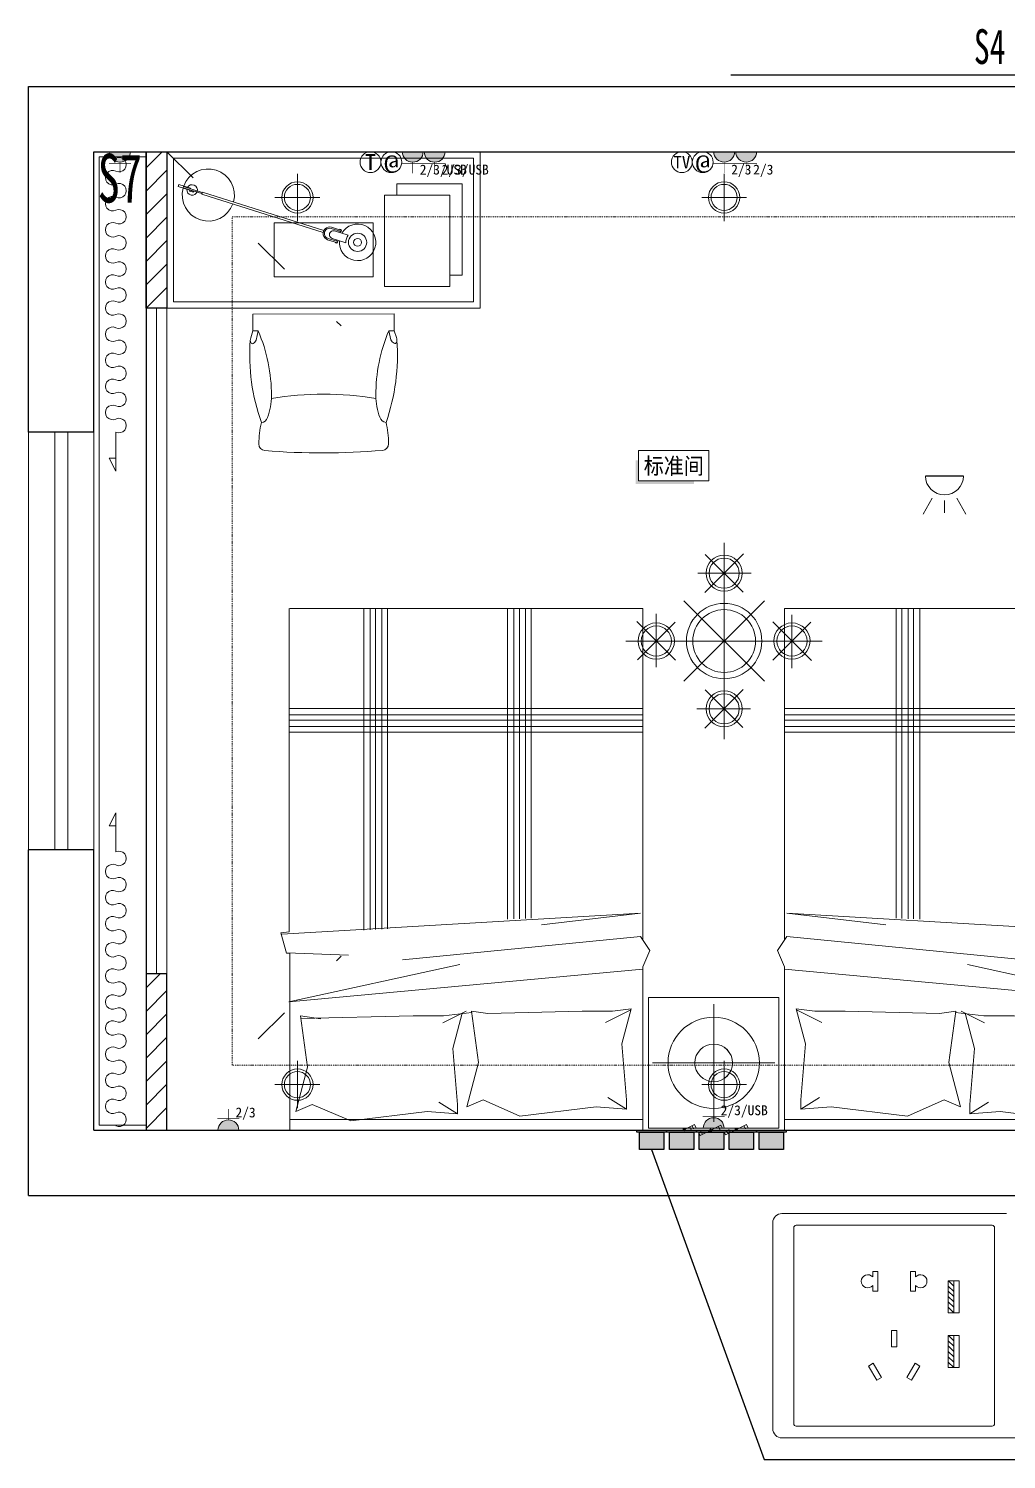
# Model space of a CAD drawing. Header units: millimetres. Extents: x 130143 to 328923, y 19139 to 134795.
# Drawn here: x 219030 to 224650, y 61590 to 69814 of the extents above; entities that cross this region are included whole.
import ezdxf
from ezdxf.enums import TextEntityAlignment as Align

# ---------------------------------------------------------------- set-up
doc = ezdxf.new("R2010")
doc.units = ezdxf.units.MM
doc.header["$LTSCALE"] = 10
for name, pattern in [('DASHDOT2', [12.7, 6.35, -3.175, 0, -3.175]), ('DOTE', [61.468, 50.8, -5.08, 0.508, -5.08]), ('HIDDEN', [9.525, 6.35, -3.175])]:
    doc.linetypes.add(name, pattern=pattern)
doc.layers.get('Defpoints').update_dxf_attribs({"color": 250})
for name, color, linetype in [('EM-开关插座(0.12)-DOM', 61, 'Continuous'), ('WALL_NEW【新建墙体】', 4, 'Continuous'), ('WALL【墙体】', 7, 'Continuous'), ('新建墙体图', 255, 'Continuous')]:
    doc.layers.add(name, color=color, linetype=linetype)
for name, color, linetype, lineweight in [('FF-ART【装饰、挂画】', 120, 'Continuous', 0), ('FF-Curtain【平面窗帘】', 32, 'Continuous', 0), ('FF-Socket【电气】', 124, 'Continuous', 0), ('FF-Text【平面文字】', 2, 'Continuous', 0), ('FF-Win【窗】', 132, 'Continuous', 0), ('FF-【活动成品家具】', 51, 'Continuous', 0), ('RC-Lamplight【灯带】', 205, 'DASHDOT2', 0), ('RC-Lamps【天花灯具】', 2, 'Continuous', 0), ('RC-Modelling【天花造型】', 30, 'Continuous', 0), ('邦威智能化', 7, 'Continuous', 18)]:
    doc.layers.add(name, color=color, linetype=linetype, lineweight=lineweight)
doc.styles.add('宋体', font='', dxfattribs={"width": 0.8})
doc.styles.add('文字', font='')
doc.styles.add('标准', font='', dxfattribs={"width": 0.667})
doc.styles.get('宋体').set_extended_font_data('SimSun')
doc.styles.get('文字').set_extended_font_data('SimSun')
doc.styles.get('标准').set_extended_font_data('仿宋_gb2312')

# ---------------------------------------------------------------- blocks, each defined once
blk = doc.blocks.new('hlw_3_1600_250')
for p, q in [((-0.5, 0.078125), (0.5, 0.078125)), ((-0.5, -0.078125), (0.5, -0.078125))]:
    blk.add_line(p, q)
at = {"linetype": 'HIDDEN', "ltscale": 15}
for p, q in [((-0.5, 0.015625), (0.5, 0.015625)), ((-0.5, -0.015625), (0.5, -0.015625))]:
    blk.add_line(p, q, dxfattribs=at)
blk = doc.blocks.new('1500平10100181')
at = {"ltscale": 300}
for p, q in [((-1270.6, 991.6), (-770.6, 991.6)), ((-1270.6, 491.6), (-1270.6, 991.6)), ((-770.6, 991.6), (-770.6, 491.6)), ((-749, 1000), (603.1, 1000)), ((-749, 1000), (-749, 374.1)), ((603.1, 1000), (603.1, 320.9)), ((603.1, 1000), (603.1, 345.9)), ((-770.6, 491.6), (-1270.6, 491.6)), ((-1270.6, 491.6), (-770.6, 491.6)), ((-749, 374.1), (-775.9, 311.5)), ((-775.9, 311.5), (-740.1, 257.9)), ((-749, 271.3), (-749, -1000)), ((638.5, 243.1), (606, 239.9)), ((606, 239.9), (606, -999.7)), ((-749, -1000), (603.1, -1000)), ((603.1, -1000), (-749, -1000))]:
    blk.add_line(p, q, dxfattribs=at)
at = {"color": 8}
for p, q in [((-770.6, 491.6), (-770.6, 991.6)), ((-1020.6, 966.9), (-1020.6, 516.3)), ((-749, 958.2), (603.1, 958.2)), ((-570, 910.6), (-278, 946.4)), ((-278, 946.4), (-137.7, 883.8)), ((-39.2, 937.4), (32.4, 892.7)), ((-39.2, 937.4), (77.1, 928.5)), ((-39.2, 901.6), (-39.2, 937.4)), ((77.1, 928.5), (369.1, 964.2)), ((369.1, 964.2), (517.3, 901.6)), ((-686.4, 883.8), (-686.4, 919.5)), ((-686.4, 919.5), (-614.8, 874.8)), ((-686.4, 919.5), (-570, 910.6)), ((-668.5, 669.2), (-686.4, 883.8)), ((-137.7, 883.8), (-75, 910.6)), ((-75, 910.6), (-119.8, 740.7)), ((-21.3, 687.1), (-39.2, 901.6)), ((517.3, 901.6), (580, 928.5)), ((580, 928.5), (535.2, 758.6)), ((-1254.7, 741.6), (-786.5, 741.6)), ((-119.8, 740.7), (-92.9, 544)), ((535.2, 758.6), (562.1, 561.9)), ((-704.3, 535), (-668.5, 669.2)), ((-57.5, 551.6), (-21.3, 687.1)), ((-605.8, 587.2), (-703.4, 538.5)), ((-155.6, 552.9), (-516.3, 544)), ((-92.9, 544), (-155.6, 552.9)), ((14.5, 561.9), (-93.5, 548.4)), ((16.7, 588.7), (-72.8, 544)), ((130.8, 561.9), (14.5, 561.9)), ((560.7, 572.1), (130.8, 561.9)), ((486.3, 572.7), (485.7, 570.5)), ((562.1, 561.9), (486.3, 572.7)), ((-749, 383), (606.9, 508.2)), ((-632.7, 544), (-704.3, 535)), ((-516.3, 544), (-632.7, 544)), ((606.9, 508.2), (-48.2, 365.2)), ((-740.1, 257.9), (172.2, 347.3)), ((378.1, 329.4), (615.8, 320.5)), ((603.1, 345.9), (603.1, 320.9)), ((603.1, 320.9), (616.4, 320.9)), ((616.4, 320.9), (638.5, 243.1)), ((633.7, 248.9), (-740.1, 168.4)), ((229.7, -1000), (229.7, 227.8)), ((250.5, -1000), (250.5, 228.9)), ((274.6, -1000), (274.6, 230.2)), ((295.4, -1000), (295.4, 231.3)), ((319.4, -1000), (319.4, 232.6)), ((-740.1, 168.4), (-360.8, 213.2)), ((-320.9, -1000), (-320.9, 186.7)), ((-300.1, -1000), (-300.1, 187.8)), ((-276, -1000), (-276, 189)), ((-255.2, -1000), (-255.2, 190.1)), ((-231.2, -1000), (-231.2, 191.4)), ((-749, -526.3), (603.1, -526.3)), ((-749, -547.1), (603.1, -547.1)), ((-749, -571.3), (603.1, -571.3)), ((-749, -592.1), (603.1, -592.1)), ((-749, -616), (603.1, -616))]:
    blk.add_line(p, q, dxfattribs=at)
for radius in [175, 72.2]:
    blk.add_circle((-1020.6, 741.6), radius, dxfattribs=at)
blk = doc.blocks.new('tasklight')
at = {"color": 251}
for p, q in [((457.5, 270.3), (495.7, 282.4)), ((459, 265.6), (497.2, 277.6)), ((474.8, 265.3), (527.3, 281.8)), ((487.8, 282.5), (492.5, 284)), ((488.5, 280.1), (487.8, 282.5)), ((491.5, 270.6), (490, 275.3)), ((493.3, 281.6), (492.5, 284)), ((496.3, 272.1), (494.8, 276.8)), ((497.2, 277.6), (495.7, 282.4)), ((-25, 96.3), (440.3, 242.9)), ((-22.6, 88.7), (442.7, 235.3)), ((471.1, 227.4), (509.2, 239.4)), ((472.6, 222.7), (510.7, 234.7)), ((483.9, 236.7), (536.3, 253.2)), ((500.6, 242), (502.1, 237.2)), ((503.6, 232.4), (504.3, 230)), ((504.3, 230), (509.1, 231.5)), ((505.3, 243.5), (506.8, 238.7)), ((508.3, 233.9), (509.1, 231.5)), ((509.2, 239.4), (510.7, 234.7)), ((-115.6, 67.8), (-70.8, 81.9)), ((-113.2, 60.1), (-115.6, 67.8)), ((-113.2, 60.1), (-68.4, 74.3)), ((-96, 71.9), (-24.4, 94.4)), ((-94.8, 68), (-96, 71.9)), ((-94.8, 68), (-23.2, 90.6)), ((-71.7, 84.7), (-56.5, 89.6)), ((-70.8, 81.9), (-71.7, 84.7)), ((-55.6, 86.7), (-70.8, 81.9)), ((-70.8, 81.9), (-70.2, 80)), ((-69, 76.2), (-68.4, 74.3)), ((-67.4, 80.9), (-68, 82.8)), ((-57.8, 83.9), (-58.4, 85.8)), ((-55.6, 86.7), (-56.5, 89.6)), ((-22.6, 88.7), (-25, 96.3))]:
    blk.add_line(p, q, dxfattribs=at)
for radius in [35, 15]:
    blk.add_circle((572.3, 280.3), radius, dxfattribs=at)
for centre, radius, start, end in [((572.3, 280.3), 70, 209.8589, 185.1116), ((572.3, 280.3), 45, 178.014, 216.9565), ((465, 246.5), 25, 107.4853, 287.4853), ((465, 246.5), 20, 107.4853, 287.4853), ((479.4, 251), 15, 107.4853, 287.4853), ((0, 100), 100, 19.7777, 195.1928), ((0, 100), 100, 199.7777, 15.1928), ((-62, 80.5), 20, 209.0222, 185.9483)]:
    blk.add_arc(centre, radius, start, end, dxfattribs=at)
blk = doc.blocks.new('海龙_04090929')
at = {"color": 0, "linetype": 'ByBlock'}
for p, q in [((271.2, -44.5, 0), (-271.2, -45.4, 0)), ((-271.1, -109.6, 0), (-271.2, -45.4, 0)), ((271.3, -108.7, 0), (271.2, -44.5, 0)), ((-278.9, -136.2, 0), (-271.1, -109.6, 0)), ((-271.1, -109.6, 0), (-250.2, -109.5, 0)), ((-271.1, -109.6, 0), (-250.2, -109.5, 0)), ((-250.2, -109.5, 0), (-258, -144.4, 0)), ((-250.2, -109.5, 0), (-258, -144.4, 0)), ((250.4, -108.6, 0), (258.3, -143.6, 0)), ((271.3, -108.7, 0), (250.4, -108.6, 0)), ((250.4, -108.6, 0), (258.3, -143.6, 0)), ((271.3, -108.7, 0), (250.4, -108.6, 0)), ((279.2, -135.3, 0), (271.3, -108.7, 0))]:
    blk.add_line(p, q, dxfattribs=at)
at = {"ltscale": 500}
blk.add_lwpolyline([(600, 577.1), (600, -22.9), (-600, -22.9), (-600, 577.1)], close=True, dxfattribs=at)
at = {"color": 251}
for points in [[(575, 552.1), (575, 2.1), (-575, 2.1), (-575, 552.1)], [(483.8, 61), (233.8, 61), (233.8, 411), (483.8, 411)], [(-189.7, 304.9), (189.7, 304.9), (189.7, 97.6), (-189.7, 97.6)]]:
    blk.add_lwpolyline(points, close=True, dxfattribs=at)
blk.add_lwpolyline([(281, 411), (281, 453.9), (531, 453.9), (531, 103.9), (483.8, 103.9)], dxfattribs=at)
at = {"color": 0, "linetype": 'ByBlock'}
for centre, radius, start, end in [((-825.4, -356.4, 0), 625.9, 359.8413, 23.2355), ((-825.4, -356.4, 0), 625.9, 359.8413, 23.2355), ((826.4, -353.7, 0), 625.9, 156.949, 180.3432), ((826.4, -353.7, 0), 625.9, 156.949, 180.3432), ((490.4, -202.2, 0), 773.1, 175.8034, 199.5327), ((-255.2, -145.3, 0), 25.4, 158.9901, 180.625), ((-255.2, -145.3, 0), 25.4, 180.625, 200.6267), ((-255.2, -145.3, 0), 25.4, 180.625, 200.6267), ((-273, -152, 0), 6.35, 200.6267, 296.646), ((-273, -152, 0), 6.35, 200.6267, 296.646), ((-281.6, -135, 0), 25.4, 296.646, 338.2826), ((-281.6, -135, 0), 25.4, 296.646, 338.2826), ((-489.9, -203.8, 0), 773.1, 340.6518, 4.3811), ((281.9, -134.1, 0), 25.4, 201.9019, 243.5385), ((281.9, -134.1, 0), 25.4, 201.9019, 243.5385), ((273.4, -151.2, 0), 6.35, 243.5385, 339.5578), ((273.4, -151.2, 0), 6.35, 243.5385, 339.5578), ((255.5, -144.5, 0), 25.4, 359.5595, 21.1944), ((255.5, -144.5, 0), 25.4, 339.5578, 359.5595), ((255.5, -144.5, 0), 25.4, 339.5578, 359.5595), ((-411.2, -361.5, 0), 211.7, 337.8885, 0.9101), ((-411.2, -361.5, 0), 211.7, 337.8885, 0.9101), ((2.4, -1560, 0), 1208.4, 80.5641, 99.6204), ((2.4, -1560, 0), 1208.4, 80.5641, 99.6204), ((412.2, -360.1, 0), 211.7, 179.2744, 202.296), ((412.2, -360.1, 0), 211.7, 179.2744, 202.296), ((133.9, -545.8, 0), 381.7, 167.1139, 179.4864), ((-239.7, -435.3, 0), 25.4, 273.3566, 346.6742), ((-239.7, -435.3, 0), 25.4, 273.3566, 346.6742), ((241, -434.5, 0), 25.4, 193.5103, 266.8279), ((241, -434.5, 0), 25.4, 193.5103, 266.8279), ((-132.2, -546.2, 0), 381.7, 0.6981, 13.0706), ((-222.4, -542.6, 0), 25.4, 179.5077, 265.2204), ((224, -541.9, 0), 25.4, 274.9641, 0.6768), ((-3.4, 2077, 0), 2654.1, 265.2204, 274.9641)]:
    blk.add_arc(centre, radius, start, end, dxfattribs=at)
at = {"color": 251, "extrusion": (-2.32109e-12, 1.27568e-12, -1), "zscale": -1, "rotation": 180.1031689503808}
blk.add_blockref('tasklight', (441.3, 511.2, 0), dxfattribs=at)
blk = doc.blocks.new('*U127')
at = {"color": 150}
blk.add_lwpolyline([(-5.38, -2.34), (5.38, -2.34), (5.38, 2.33), (-5.38, 2.33), (-5.38, -2.34)], dxfattribs=at)
at = {"color": 150, "ltscale": 4}
for points in [[(-5.38, 0.83), (-5.83, 0.83), (-5.38, -2.34), (-5.83, -2.79)], [(3.13, -2.34), (3.13, -2.79), (-5.38, -2.34), (-5.83, -2.79)]]:
    blk.add_solid(points, dxfattribs=at)
at = {"color": 2, "ltscale": 4, "style": '文字', "width": 0.9, "flags": 8}
blk.add_attdef('功能区文字', text='', height=2.5, dxfattribs=at).set_placement((0.01, -0.03), align=Align.MIDDLE_CENTER)
blk = doc.blocks.new('灯_圆形筒灯')
at = {"color": 251, "linetype": 'DOTE', "ltscale": 43.504693}
blk.add_line((0, 90.6), (0, -90.6), dxfattribs=at)
at = {"color": 251, "linetype": 'DOTE', "ltscale": 41.297046}
blk.add_line((86, 0), (-86, 0), dxfattribs=at)
blk.add_ellipse((0, 0), major_axis=(-42.4, 42.4), ratio=1, start_param=2.355868237233173, end_param=8.639053544412759)
at = {"color": 251}
blk.add_ellipse((0, 0), major_axis=(35.4, 35.4), ratio=1, start_param=5.498714316925571, end_param=11.78189962410516, dxfattribs=at)
blk = doc.blocks.new('大吊灯')
at = {"color": 8}
for p, q in [((74.5, 334.4), (-73.6, 186.3)), ((72.9, 187), (-72, 331.9)), ((0, 376.2), (0, -376.2)), ((104.1, 259.9), (-100.7, 259.9)), ((154.2, -154.2), (-154.2, 154.2)), ((154.2, 154.2), (-154.2, -154.2)), ((-334.4, 74.5), (-186.3, -73.6)), ((-187, 72.9), (-331.9, -72)), ((-259.9, 104.1), (-259.9, -100.7)), ((334.4, -74.5), (186.3, 73.6)), ((187, -72.9), (331.9, 72)), ((259.9, -104.1), (259.9, 100.7)), ((-376.2, 0), (376.2, 0)), ((-74.5, -334.4), (73.6, -186.3)), ((-72.9, -187), (72, -331.9)), ((-104.1, -259.9), (100.7, -259.9))]:
    blk.add_line(p, q, dxfattribs=at)
for centre, major_axis, start_param, end_param in [((0, 259.9), (0, 69.3), -1.570342718129233, 4.712842589050354), ((0, 0), (0, 144.4), 4.712226, 10.995411), ((-259.9, 0), (0, 69.3), 4.712260247178279, 10.99544555435786), ((259.9, 0), (0, 69.3), 4.711943, 10.995128), ((0, -259.9), (0, 69.3), -1.570342718129233, 4.712842589050354)]:
    blk.add_ellipse(centre, major_axis=major_axis, ratio=1, start_param=start_param, end_param=end_param)
for centre, major_axis, start_param, end_param in [((0, 259.9), (0.1, 57.8), -1.569728, 4.713457), ((0, 0), (0, 120.3), -1.570528, 4.712657), ((-259.9, 0), (0, 57.8), 4.711804, 10.994989), ((259.9, 0), (0, 57.8), 4.712315, 10.9955), ((0, -259.9), (0.1, 57.8), -1.569728, 4.713457)]:
    blk.add_ellipse(centre, major_axis=major_axis, ratio=1, start_param=start_param, end_param=end_param, dxfattribs=at)
blk = doc.blocks.new('一般插座')
h = blk.add_hatch(color=0)
edge = h.paths.add_edge_path()
edge.add_line((-1.9, 0), (1.9, 0))
edge.add_arc((0, 0), 1.9, 0, 180)
at = {"color": 0, "const_width": 0.1}
for points in [[(0, 3.9), (0, 1.9)], [(-2, 2.1), (2, 2.1)]]:
    blk.add_lwpolyline(points, dxfattribs=at)
at = {"color": 0}
blk.add_lwpolyline([(1.9, 0, 1), (-1.9, 0)], format="xyb", close=True, dxfattribs=at)
blk = doc.blocks.new('电话插座')
blk.add_circle((0, 0), 1.9)
at = {"style": '宋体', "flags": 8}
blk.add_attdef('T', text='', height=2.91, dxfattribs=at).set_placement((0, 0), align=Align.MIDDLE_CENTER)
blk = doc.blocks.new('电脑网络插座')
blk.add_circle((0, 0), 1.9)
at = {"style": '宋体', "width": 1.5, "flags": 8}
blk.add_attdef('@', text='', height=2.68, dxfattribs=at).set_placement((0, 0), align=Align.MIDDLE_CENTER)
blk = doc.blocks.new('电视电源插座')
blk.add_circle((0, 0), 1.9)
at = {"style": '宋体', "flags": 8}
blk.add_attdef('TV', text='', height=2.24, dxfattribs=at).set_placement((0, 0), align=Align.MIDDLE_CENTER)
blk = doc.blocks.new('防溅水插座')
blk.add_blockref('一般插座', (0, 0))
at = {"style": '宋体', "flags": 8}
blk.add_attdef('F', (1.28, 2.35), '', height=1.8, dxfattribs=at)
blk = doc.blocks.new('海龙_05067149')
at = {"layer": 'FF-ART【装饰、挂画】'}
for p, q in [((4.2, 2), (39.7, 19.6)), ((36.4, 3.4), (30.6, 15.1)), ((45.5, 7.9), (39.7, 19.6)), ((-45.5, -7.9), (-39.7, -19.6)), ((-4.2, -2), (-39.7, -19.6)), ((-36.4, -3.4), (-30.6, -15.1))]:
    blk.add_line(p, q, dxfattribs=at)
at = {"layer": 'FF-ART【装饰、挂画】', "const_width": 6.08}
blk.add_lwpolyline([(-2.4, 1.4, 1), (3.2, -0.8, 1)], format="xyb", close=True, dxfattribs=at)
blk = doc.blocks.new('海龙_05066079')
at = {"layer": 'FF-ART【装饰、挂画】'}
for p, q in [((-27.3, 1.1), (-21.6, -10.6)), ((4.2, 2), (39.7, 19.6)), ((36.4, 3.4), (30.6, 15.1)), ((45.5, 7.9), (39.7, 19.6)), ((-45.5, -7.9), (-39.7, -19.6)), ((-4.2, -2), (-39.7, -19.6)), ((-36.4, -3.4), (-30.6, -15.1))]:
    blk.add_line(p, q, dxfattribs=at)
at = {"layer": 'FF-ART【装饰、挂画】', "const_width": 6.08}
blk.add_lwpolyline([(-2.4, 1.4, 1), (3.2, -0.8, 1)], format="xyb", close=True, dxfattribs=at)
blk = doc.blocks.new('海龙_05066997')
at = {"layer": 'FF-ART【装饰、挂画】'}
for p, q in [((-17.2, -6.4), (18.3, 11.2)), ((5.9, -9.5), (0.1, 2.2)), ((15, -5), (9.2, 6.7)), ((24, -0.5), (18.3, 11.2))]:
    blk.add_line(p, q, dxfattribs=at)
at = {"layer": 'FF-ART【装饰、挂画】', "const_width": 6.08}
blk.add_lwpolyline([(-23.9, -7.1, 1), (-18.2, -9.2, 1)], format="xyb", close=True, dxfattribs=at)
blk = doc.blocks.new('A$C0BEE72F1')
at = {"layer": 'EM-开关插座(0.12)-DOM'}
blk.add_hatch(color=250, dxfattribs=at).paths.add_polyline_path([(8, 55), (8, 5), (78, 5), (78, 55)])
for points in [[(78, 5), (78, 55), (8, 55), (8, 5)], [(0, 0), (86, 0), (86, 5), (0, 5)]]:
    blk.add_lwpolyline(points, close=True, dxfattribs=at)

msp = doc.modelspace()

# ---------------------------------------------------------------- hatches: boundary and pattern name
at = {"layer": 'WALL_NEW【新建墙体】'}
h = msp.add_hatch(dxfattribs=at)
h.set_pattern_fill('ANSI31', color=8, scale=30, style=0)
h.set_pattern_definition([(45, (219705.23, 68206.46), (-67.3519, 67.3519), [])])
h.paths.add_polyline_path([(219825.23118, 69106.46403), (219705.23118, 69106.46403), (219705.23118, 68206.46403), (219825.23118, 68206.46403)])
h.paths.add_polyline_path([(219825.23118, 64381.46403), (219705.23118, 64381.46403), (219705.23118, 63481.46403), (219825.23118, 63481.46403)])
h.paths.add_polyline_path([(226500.23118, 66361.53145), (226230.23118, 66361.53145), (226230.23118, 65731.49774), (226410.23118, 65731.49774), (226410.23118, 66181.53145), (226500.23118, 66181.53145)])
h.paths.add_polyline_path([(226410.23118, 69106.46403), (226230.23118, 69106.46403), (226230.23118, 68206.46403), (226410.23118, 68206.46403)])
h.paths.add_polyline_path([(226410.23118, 63931.49774), (226230.23118, 63931.49774), (226230.23118, 63481.46403), (226410.23118, 63481.46403)])
h.paths.add_polyline_path([(229530.23118, 66608.99774), (229305.23118, 66608.99774), (229305.23118, 66361.53145), (227703.43292, 66361.53145), (227703.43292, 66181.53145), (229530.23118, 66181.53145)])
h.paths.add_polyline_path([(227947.73118, 69106.46403), (227767.73118, 69106.46403), (227767.73118, 68206.46403), (227947.73118, 68206.46403)])

# ---------------------------------------------------------------- linework, layer by layer
at = {"layer": 'Defpoints'}
msp.add_line((219705.23118, 69106.46403), (219705.23118, 63481.46403), dxfattribs=at)
at = {"layer": 'FF-Curtain【平面窗帘】'}
for points in [[(219531.49446, 69070.18733, -1.6), (219531.49446, 68995.18733, 1.6), (219531.49446, 68920.18733, -1.6), (219531.49446, 68845.18733, 1.6), (219531.49446, 68770.18733, -1.6), (219531.49446, 68695.18733, 1.6), (219531.49446, 68620.18733, -1.6), (219531.49446, 68545.18733, 1.6), (219531.49446, 68470.18733, -1.6), (219531.49446, 68395.18733, 1.6), (219531.49446, 68320.18733, -1.6), (219531.49446, 68245.18733, 1.6), (219531.49446, 68170.18733, -1.6), (219531.49446, 68095.18733, 1.6), (219531.49446, 68020.18733, -1.6), (219531.49446, 67945.18733, 1.6), (219531.49446, 67870.18733, -1.6), (219531.49446, 67795.18733, 1.6), (219531.49446, 67720.18733, -1.6), (219531.49446, 67645.18733, 1.6), (219531.49446, 67570.18733, -1.6), (219531.49446, 67495.18733), (219531.49446, 67420.18733), (219531.49446, 67345.18733), (219531.49446, 67270.18733), (219493.99446, 67345.18733), (219531.49446, 67345.18733)], [(219531.49446, 63506.59127, 1.6), (219531.49446, 63581.59127, -1.6), (219531.49446, 63656.59127, 1.6), (219531.49446, 63731.59127, -1.6), (219531.49446, 63806.59127, 1.6), (219531.49446, 63881.59127, -1.6), (219531.49446, 63956.59127, 1.6), (219531.49446, 64031.59127, -1.6), (219531.49446, 64106.59127, 1.6), (219531.49446, 64181.59127, -1.6), (219531.49446, 64256.59127, 1.6), (219531.49446, 64331.59127, -1.6), (219531.49446, 64406.59127, 1.6), (219531.49446, 64481.59127, -1.6), (219531.49446, 64556.59127, 1.6), (219531.49446, 64631.59127, -1.6), (219531.49446, 64706.59127, 1.6), (219531.49446, 64781.59127, -1.6), (219531.49446, 64856.59127, 1.6), (219531.49446, 64931.59127, -1.6), (219531.49446, 65006.59127, 1.6), (219531.49446, 65081.59127), (219531.49446, 65156.59127), (219531.49446, 65231.59127), (219531.49446, 65306.59127), (219493.99446, 65231.59127), (219531.49446, 65231.59127)]]:
    msp.add_lwpolyline(points, format="xyb", dxfattribs=at)
at = {"layer": 'RC-Lamplight【灯带】', "ltscale": 0.1}
msp.add_lwpolyline([(220200.23087, 68731.46393), (225855.23087, 68731.46393), (225855.23087, 63856.46393), (220200.23087, 63856.46393)], close=True, dxfattribs=at)
at = {"layer": 'RC-Modelling【天花造型】', "color": 8}
for p, q in [((219825.23087, 69106.46393), (219975.23087, 68956.46393)), ((220350.23087, 68581.46393), (220500.23087, 68431.46393)), ((220800.23087, 68131.46393), (220825.73087, 68105.96393)), ((220800.23087, 64456.46393), (220825.73087, 64481.96393)), ((220350.23087, 64006.46393), (220500.23087, 64156.46393))]:
    msp.add_line(p, q, dxfattribs=at)
at = {"layer": 'RC-Modelling【天花造型】'}
for points in [[(219405.23087, 69106.46393), (219825.23087, 69106.46393), (219825.23087, 63481.46393), (219405.23087, 63481.46393)], [(219825.23087, 69106.46393), (226230.23087, 69106.46393), (226230.23087, 63481.46393), (219825.23087, 63481.46393)], [(219825.23087, 69106.46393), (226230.23087, 69106.46393), (226230.23087, 63481.46393), (219825.23087, 63481.46393)], [(219765.23087, 68206.46393), (219825.23087, 68206.46393), (219825.23087, 64381.46393), (219765.23087, 64381.46393)]]:
    msp.add_lwpolyline(points, close=True, dxfattribs=at)
for points in [[(219705.23087, 69106.46393), (219405.23087, 69106.46393), (219405.23087, 63481.46393), (219705.23087, 63481.46393)], [(219705.23087, 69076.46393), (219435.23087, 69076.46393), (219435.23087, 63511.46393), (219705.23087, 63511.46393)]]:
    msp.add_lwpolyline(points, dxfattribs=at)
at = {"layer": 'WALL_NEW【新建墙体】'}
for points in [[(219705.23118, 69106.46403), (219825.23118, 69106.46403), (219825.23118, 68206.46403), (219705.23118, 68206.46403)], [(219705.23118, 63481.46403), (219825.23118, 63481.46403), (219825.23118, 64381.46403), (219705.23118, 64381.46403)]]:
    msp.add_lwpolyline(points, close=True, dxfattribs=at)
at = {"layer": 'WALL【墙体】'}
for p, q in [((219030.23118, 67493.96403), (219030.23118, 69481.46403)), ((219030.23118, 69481.46403), (229530.23118, 69481.46403)), ((219405.23118, 67493.96403), (219405.23118, 69106.46403)), ((219405.23118, 69106.46403), (229530.23118, 69106.46403)), ((219405.23118, 67493.96403), (219030.23118, 67493.96403)), ((219030.23118, 63106.46403), (219030.23118, 65093.96403)), ((219405.23118, 65093.96403), (219030.23118, 65093.96403)), ((219405.23118, 63481.46403), (219405.23118, 65093.96403)), ((219405.23118, 63481.46403), (229530.23118, 63481.46403)), ((219030.23118, 63106.46403), (229905.23118, 63106.46403))]:
    msp.add_line(p, q, dxfattribs=at)
at = {"layer": '新建墙体图'}
for p, q in [((223066.48823, 69548.63174), (224940.61031, 69548.63174)), ((222611.24512, 63371.46393), (223257.53445, 61589.8472)), ((223257.53445, 61589.8472), (230275.38139, 61589.8472))]:
    msp.add_line(p, q, dxfattribs=at)
at = {"layer": '邦威智能化', "lineweight": -3}
msp.add_line((224403.92495, 67242.20746), (224184.45666, 67242.20746), dxfattribs=at)
at = {"layer": '邦威智能化'}
for p, q in [((224223.54644, 67114.83259), (224171.71877, 67023.85053)), ((224364.83517, 67114.83259), (224416.66284, 67023.85053)), ((224294.1908, 67100.83538), (224294.1908, 67030.84917)), ((224347.14889, 62586.34804, 6.61051), (224317.39893, 62616.09799, 6.61051)), ((224347.14889, 62616.09799, 6.61051), (224347.14889, 62433.0735, 6.61051)), ((224347.14889, 62555.46689, 6.61051), (224316.26774, 62586.34804, 6.61051)), ((224347.14889, 62525.71693, 6.61051), (224316.26774, 62556.59808, 6.61051)), ((224347.14889, 62494.83579, 6.61051), (224316.26774, 62525.71693, 6.61051)), ((224347.14889, 62463.95464, 6.61051), (224316.26774, 62494.83579, 6.61051)), ((224347.14889, 62433.0735, 6.61051), (224316.26774, 62463.95464, 6.61051)), ((224347.14889, 62240.49445, 6.61051), (224316.26774, 62271.37559, 6.61051)), ((224347.14889, 62271.37559, 6.61051), (224317.39893, 62301.12555, 6.61051)), ((224347.14889, 62301.12555, 6.61051), (224347.14889, 62118.10105, 6.61051)), ((224347.14889, 62210.74449, 6.61051), (224316.26774, 62241.62564, 6.61051)), ((224347.14889, 62179.86335, 6.61051), (224316.26774, 62210.74449, 6.61051)), ((224347.14889, 62148.9822, 6.61051), (224316.26774, 62179.86335, 6.61051)), ((224347.14889, 62118.10105, 6.61051), (224316.26774, 62148.9822, 6.61051))]:
    msp.add_line(p, q, dxfattribs=at)
at = {"layer": '邦威智能化', "color": 0}
for p, q in [((223360.05929, 63003.19238), (224650.05929, 63003.19238)), ((223307.55929, 61765.69238), (223307.55929, 62950.69238)), ((223427.93429, 61795.3174), (223427.93429, 62921.06738)), ((223442.18429, 62935.31738), (224567.93429, 62935.31738)), ((224582.18429, 61795.3174), (224582.18429, 62921.06738)), ((223882.40585, 62670.17212), (223910.71049, 62670.17212)), ((223882.40585, 62670.17212), (223882.40585, 62638.52519)), ((223910.71049, 62670.17212), (223910.71049, 62556.95356)), ((224127.71273, 62670.17212), (224099.40809, 62670.17212)), ((224099.40809, 62670.17212), (224099.40809, 62556.95356)), ((224127.71273, 62670.17212), (224127.71273, 62638.52519)), ((223882.40585, 62588.6005), (223882.40585, 62556.95356)), ((224127.71273, 62588.6005), (224127.71273, 62556.95356)), ((223882.40585, 62556.95356), (223910.71049, 62556.95356)), ((224127.71273, 62556.95356), (224099.40809, 62556.95356)), ((223989.33449, 62237.22403), (223989.33449, 62331.57283)), ((223989.33449, 62331.57283), (224020.78409, 62331.57283)), ((224005.05929, 62331.57283), (224014.49417, 62331.57283)), ((224020.78409, 62331.57283), (224020.78409, 62237.22403)), ((224020.78409, 62237.22403), (223989.33449, 62237.22403)), ((223857.56868, 62126.37046), (223884.80483, 62142.09526)), ((223904.74308, 62044.662), (223857.56868, 62126.37046)), ((223884.80483, 62142.09526), (223931.97923, 62060.3868)), ((224078.13934, 62060.3868), (224125.31374, 62142.09526)), ((224152.54989, 62126.37046), (224105.37549, 62044.662)), ((224125.31374, 62142.09526), (224147.10266, 62129.51542)), ((224125.31374, 62142.09526), (224152.54989, 62126.37046)), ((223931.97923, 62060.3868), (223904.74308, 62044.662)), ((223931.97923, 62060.3868), (223918.36115, 62052.5244)), ((224105.37549, 62044.662), (224078.13934, 62060.3868)), ((224567.93429, 61781.06738), (223442.18429, 61781.06738)), ((224650.05929, 61713.19238), (223360.05929, 61713.19238)), ((225887.55929, 61713.19238), (224650.05929, 61713.19238))]:
    msp.add_line(p, q, dxfattribs=at)
at = {"layer": '邦威智能化', "elevation": 6.61051}
for points in [[(224378.03003, 62616.09799), (224316.26774, 62616.09799), (224316.26774, 62433.0735), (224378.03003, 62433.0735)], [(224378.03003, 62301.12555), (224316.26774, 62301.12555), (224316.26774, 62118.10105), (224378.03003, 62118.10105)]]:
    msp.add_lwpolyline(points, close=True, dxfattribs=at)
at = {"layer": '邦威智能化'}
msp.add_arc((224294.1908, 67244.18058), 109.75188, 181.030121471, 358.969878529, dxfattribs=at)
at = {"layer": '邦威智能化', "color": 0}
for centre, radius, start, end in [((223360.05929, 62950.69238), 52.5, 90, 180), ((223442.18429, 62921.06738), 14.25, 90, 180), ((224567.93429, 62921.06738), 14.25, 0, 90), ((223854.10121, 62613.56284), 37.73952, 41.409622123, 318.590377877), ((224156.01737, 62613.56284), 37.73952, 221.409622123, 138.590377877), ((223360.05929, 61765.69238), 52.5, 180, 270.000000003), ((223442.18429, 61795.31738), 14.25, 179.999922725, 270), ((224567.93429, 61795.31738), 14.25, 270, 0.000077275)]:
    msp.add_arc(centre, radius, start, end, dxfattribs=at)

# ---------------------------------------------------------------- block references
at = {"layer": 'FF-ART【装饰、挂画】', "xscale": 1.5, "yscale": 1.5, "zscale": 1.5}
for name, p in [('海龙_05066997', (222829.54974, 63497.79152)), ('海龙_05067149', (222949.36234, 63480.88628)), ('海龙_05066079', (223095.86804, 63485.44358))]:
    msp.add_blockref(name, p, dxfattribs=at)
at = {"layer": 'FF-Socket【电气】', "xscale": -31.57894736842718, "yscale": 31.57894736842718, "zscale": 31.57894736842105, "rotation": 180}
msp.add_blockref('一般插座', (219555.23128, 69106.77413), dxfattribs=at)
at = {"layer": 'FF-Socket【电气】', "xscale": 31.57894736842718, "yscale": 31.57894736842718, "zscale": 31.57894736842105}
for name, p, values in [('电话插座', (220995.13347, 69046.62557), {'T': 'T'}), ('电脑网络插座', (221115.13347, 69046.7556), {'@': '@'}), ('电视电源插座', (222784.90783, 69046.81133), {'TV': 'TV'}), ('电脑网络插座', (222904.90783, 69046.7556), {'@': '@'}), ('防溅水插座', (220178.71119, 63481.46403), {'F': '2/3'}), ('防溅水插座', (222967.73118, 63494.02687), {'F': '2/3/USB'})]:
    msp.add_blockref(name, p, dxfattribs=at).add_auto_attribs(values)
at = {"layer": 'FF-Socket【电气】'}
ref = msp.add_blockref('防溅水插座', (221238.0222, 69106.46403), dxfattribs=dict(at, xscale=-31.57894736842718, yscale=31.57894736842718, zscale=31.57894736842105, rotation=180))
ref.add_attrib('F', '2/3/USB', (221278.39248, 68975.41139), dxfattribs={"layer": '0', "height": 56.842105, "style": '宋体', "flags": 8})
ref = msp.add_blockref('防溅水插座', (221363.97101, 69106.46403), dxfattribs=dict(at, xscale=-31.57894736842718, yscale=31.57894736842718, zscale=31.57894736842105, rotation=180))
ref.add_attrib('F', '2/3/USB', (221404.34129, 68975.41139), dxfattribs={"layer": '0', "height": 56.842105, "style": '宋体', "flags": 8})
ref = msp.add_blockref('防溅水插座', (223028.16353, 69106.77413), dxfattribs=dict(at, xscale=-31.57894736842718, yscale=31.57894736842718, zscale=31.57894736842105, rotation=180))
ref.add_attrib('F', '2/3', (223068.53382, 68975.7215), dxfattribs={"layer": '0', "height": 56.842105, "style": '宋体', "flags": 8})
ref = msp.add_blockref('防溅水插座', (223154.47932, 69106.77413), dxfattribs=dict(at, xscale=-31.57894736842718, yscale=31.57894736842718, zscale=31.57894736842105, rotation=180))
ref.add_attrib('F', '2/3', (223194.8496, 68975.7215), dxfattribs={"layer": '0', "height": 56.842105, "style": '宋体', "flags": 8})
at = {"layer": 'FF-Text【平面文字】'}
ref = msp.add_blockref('*U127', (222738.0172, 67301.71565), dxfattribs=dict(at, xscale=37.5, yscale=37.5, zscale=37.5))
ref.add_attrib('功能区文字', '标准间', dxfattribs={"layer": '0', "color": 2, "ltscale": 4, "height": 93.75, "style": '文字', "width": 0.9}).set_placement((222738.42461, 67300.59444), align=Align.MIDDLE_CENTER)
at = {"layer": 'FF-Win【窗】', "xscale": 2400, "yscale": 2400, "zscale": 2400, "rotation": 90}
msp.add_blockref('hlw_3_1600_250', (219217.73118, 66293.96403), dxfattribs=at)
at = {"layer": 'FF-【活动成品家具】', "xscale": 1.5, "yscale": 1.5, "zscale": 1.5}
msp.add_blockref('海龙_04090929', (220725.23118, 68240.76716), dxfattribs=at)
at = {"layer": 'FF-【活动成品家具】', "yscale": 1.5, "zscale": 1.5, "rotation": 180}
for p, xscale in [((221436.77276, 64981.46403), 1.5), ((224498.68959, 64981.46403), -1.5)]:
    msp.add_blockref('1500平10100181', p, dxfattribs=dict(at, xscale=xscale))
at = {"layer": 'RC-Lamps【天花灯具】', "xscale": 1.5, "yscale": 1.5, "zscale": 1.5}
for name, p in [('灯_圆形筒灯', (220575.23087, 68843.96393)), ('灯_圆形筒灯', (223027.7309, 68843.96393)), ('大吊灯', (223027.73081, 66293.96388))]:
    msp.add_blockref(name, p, dxfattribs=at)
at = {"layer": 'RC-Lamps【天花灯具】', "xscale": -1.5, "yscale": 1.5, "zscale": 1.5, "rotation": 180}
for p in [(220575.23087, 63743.96393), (223027.7309, 63743.96393)]:
    msp.add_blockref('灯_圆形筒灯', p, dxfattribs=at)
at = {"layer": '邦威智能化', "xscale": -2, "yscale": 2, "zscale": 2, "rotation": 180}
for p in [(222525.24574, 63481.46374), (222697.24574, 63481.46374), (222869.24574, 63481.46374), (223041.24574, 63481.46374), (223213.24574, 63481.46374)]:
    msp.add_blockref('A$C0BEE72F1', p, dxfattribs=at)

# ---------------------------------------------------------------- texts
at = {"layer": '邦威智能化', "linetype": 'Continuous', "lineweight": 0, "insert": (224644.82222, 69811.0022), "char_height": 200, "width": 561.1486717, "attachment_point": 3, "style": '标准'}
msp.add_mtext('{\\fSimHei|b0|i0|c134|p49;S4}', dxfattribs=at)
at = {"layer": '邦威智能化', "linetype": 'Continuous', "lineweight": 25, "insert": (219427.05659, 68810.17091, 0), "char_height": 280, "width": 341.3501694, "attachment_point": 7, "rotation": 359.85182159, "style": '标准'}
msp.add_mtext('{\\fFangSong|b0|i0|c134|p49;S7}', dxfattribs=at)

doc.saveas('drawing.dxf')
